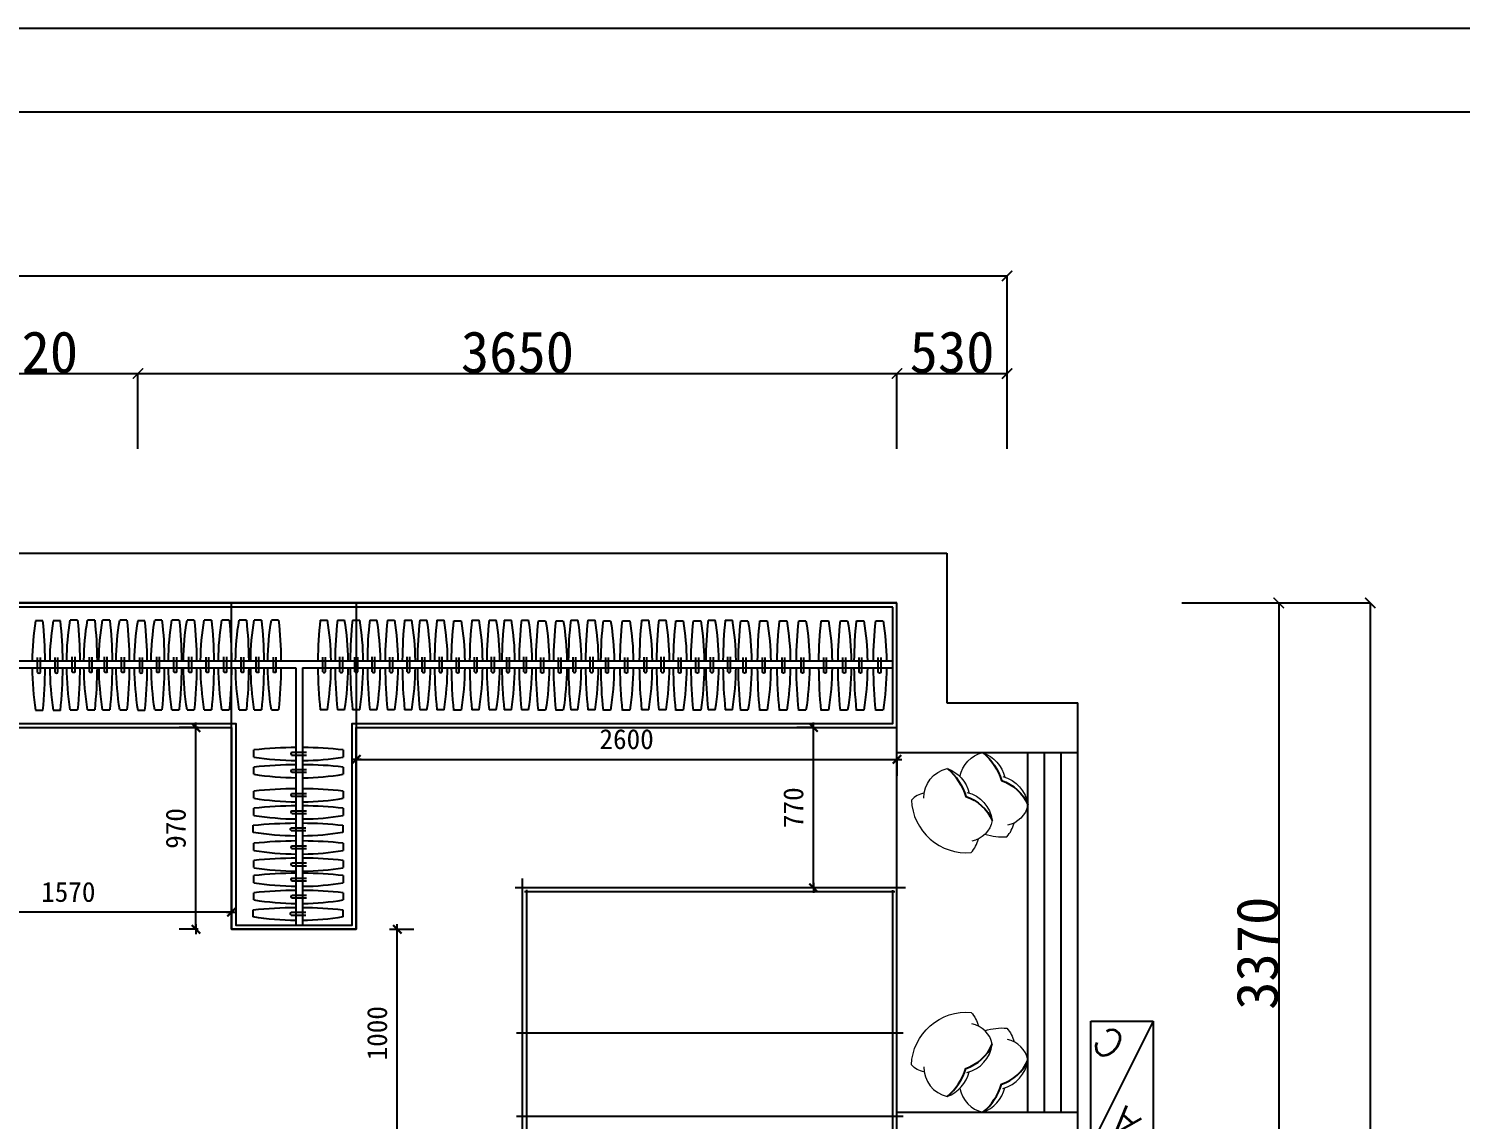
# Model space of a CAD drawing. Header units: millimetres. Extents: x -113526 to 211532, y -79714 to 28306.
# Drawn here: x 130696 to 137582, y -5524 to -278 of the extents above; entities that cross this region are included whole.
import ezdxf

# ---------------------------------------------------------------- set-up
doc = ezdxf.new("R2010")
doc.units = ezdxf.units.MM
doc.header["$PDMODE"] = 35
for name, color, linetype in [('$Longfin_AP_HATCH', 1, 'Continuous'), ('10线框', 8, 'Continuous'), ('F', 8, 'Continuous')]:
    doc.layers.add(name, color=color, linetype=linetype)
doc.layers.add('0.15', color=3, linetype='Continuous', lineweight=15)
doc.styles.get("Standard").update_dxf_attribs({"font": 'txt', "bigfont": 'gbcbig.shx'})
doc.styles.add('标准', font='simhei.ttf')
doc.dimstyles.new('50', dxfattribs={"dimtxt": 120, "dimasz": 50, "dimexe": 1, "dimexo": 1, "dimgap": 1, "dimtad": 1, "dimdec": 0, "dimtxsty": '标准', "dimblk": 'ARCHTICK', "dimcen": 0, "dimdle": 1, "dimclrd": 157, "dimclre": 157, "dimclrt": 40, "dimadec": 0, "dimazin": 0, "dimtfac": 1, "dimtdec": 0, "dimtix": 1, "dimtmove": 2, "dimatfit": 3, "dimldrblk": 'DOT', "dimfxl": 100, "dimarcsym": 0})
doc.dimstyles.new('A3 HBA_80', dxfattribs={"dimscale": 80, "dimtxt": 2, "dimasz": 0.03, "dimexe": 2, "dimexo": 2.5, "dimgap": 0.6, "dimtad": 1, "dimdec": 0, "dimzin": 0, "dimdsep": 46, "dimtxsty": '标准', "dimblk": 'HBA_DIMENSION_TICK', "dimcen": 0, "dimclrd": 1, "dimclre": 1, "dimclrt": 2, "dimadec": 0, "dimazin": 0, "dimtfac": 1, "dimtdec": 0, "dimtix": 1, "dimtmove": 2, "dimatfit": 3, "dimldrblk": 'DOT', "dimfxl": 1, "dimtvp": 1, "dimtolj": 1, "dimtzin": 0, "dimarcsym": 0})

# ---------------------------------------------------------------- blocks, each defined once
blk = doc.blocks.new('图框')
at = {"layer": '10线框', "color": 4}
blk.add_lwpolyline([(320670.1, -86662.1), (301520.2, -86662.1), (301520.2, -100261.8), (320670.1, -100261.8)], close=True, dxfattribs=at)
blk = doc.blocks.new('_ArchTick')
at = {"color": 0, "linetype": 'ByBlock', "const_width": 0.15}
blk.add_lwpolyline([(-0.5, -0.5), (0.5, 0.5)], dxfattribs=at)
blk = doc.blocks.new('*D187')
at = {"color": 157, "lineweight": -2, "ltscale": 200, "transparency": 16777216}
for p, q in [((130101.1, -1936.4), (131223.1, -1936.4)), ((130102.1, -2298.7), (130102.1, -1935.4)), ((131222.1, -2298.7), (131222.1, -1935.4))]:
    blk.add_line(p, q, dxfattribs=at)
at = {"layer": 'Defpoints', "color": 0, "ltscale": 200, "transparency": 16777216}
for p in [(131222.1, -1936.4), (130102.1, -2299.7), (131222.1, -2299.7)]:
    blk.add_point(p, dxfattribs=at)
at = {"color": 157, "lineweight": -2, "ltscale": 200, "transparency": 16777216, "xscale": 50, "yscale": 50, "zscale": 50, "rotation": 180}
blk.add_blockref('_ArchTick', (130102.1, -1936.4), dxfattribs=at)
at = {"color": 157, "lineweight": -2, "ltscale": 200, "transparency": 16777216, "xscale": 50, "yscale": 50, "zscale": 50}
blk.add_blockref('_ArchTick', (131222.1, -1936.4), dxfattribs=at)
at = {"color": 2, "ltscale": 200, "transparency": 16777216, "insert": (130662.1, -1834.3), "char_height": 200, "attachment_point": 5, "style": '标准'}
blk.add_mtext('1120', dxfattribs=at)
blk = doc.blocks.new('_Dot')
at = {"color": 0, "linetype": 'ByBlock', "lineweight": -2}
blk.add_line((-0.5, 0), (-1, 0), dxfattribs=at)
at = {"color": 0, "linetype": 'ByBlock', "const_width": 0.5}
blk.add_lwpolyline([(-0.25, 0, 1), (0.25, 0, 1)], format="xyb", close=True, dxfattribs=at)
blk = doc.blocks.new('DOT')
at = {"color": 0, "linetype": 'ByBlock'}
blk.add_line((-0.35, 0), (-1, 0), dxfattribs=at)
at = {"color": 0, "linetype": 'ByBlock', "const_width": 0.35}
blk.add_lwpolyline([(-0.175, 0, 1), (0.175, 0, 1)], format="xyb", close=True, dxfattribs=at)
blk = doc.blocks.new('*D188')
at = {"color": 157, "lineweight": -2, "ltscale": 200, "transparency": 16777216}
for p, q in [((131221.1, -1936.4), (134873.1, -1936.4)), ((131222.1, -2298.7), (131222.1, -1935.4)), ((134872.1, -2298.7), (134872.1, -1935.4))]:
    blk.add_line(p, q, dxfattribs=at)
at = {"layer": 'Defpoints', "color": 0, "ltscale": 200, "transparency": 16777216}
for p in [(134872.1, -1936.4), (131222.1, -2299.7), (134872.1, -2299.7)]:
    blk.add_point(p, dxfattribs=at)
at = {"color": 157, "lineweight": -2, "ltscale": 200, "transparency": 16777216, "xscale": 50, "yscale": 50, "zscale": 50, "rotation": 180}
blk.add_blockref('_ArchTick', (131222.1, -1936.4), dxfattribs=at)
at = {"color": 157, "lineweight": -2, "ltscale": 200, "transparency": 16777216, "xscale": 50, "yscale": 50, "zscale": 50}
blk.add_blockref('_ArchTick', (134872.1, -1936.4), dxfattribs=at)
at = {"color": 2, "ltscale": 200, "transparency": 16777216, "insert": (133047.1, -1834.3), "char_height": 200, "attachment_point": 5, "style": '标准'}
blk.add_mtext('3650', dxfattribs=at)
blk = doc.blocks.new('*D189')
at = {"color": 157, "lineweight": -2, "ltscale": 200, "transparency": 16777216}
for p, q in [((134871.1, -1936.4), (135403.1, -1936.4)), ((134872.1, -2298.7), (134872.1, -1935.4)), ((135402.1, -2298.7), (135402.1, -1935.4))]:
    blk.add_line(p, q, dxfattribs=at)
at = {"layer": 'Defpoints', "color": 0, "ltscale": 200, "transparency": 16777216}
for p in [(135402.1, -1936.4), (134872.1, -2299.7), (135402.1, -2299.7)]:
    blk.add_point(p, dxfattribs=at)
at = {"color": 157, "lineweight": -2, "ltscale": 200, "transparency": 16777216, "xscale": 50, "yscale": 50, "zscale": 50, "rotation": 180}
blk.add_blockref('_ArchTick', (134872.1, -1936.4), dxfattribs=at)
at = {"color": 157, "lineweight": -2, "ltscale": 200, "transparency": 16777216, "xscale": 50, "yscale": 50, "zscale": 50}
blk.add_blockref('_ArchTick', (135402.1, -1936.4), dxfattribs=at)
at = {"color": 2, "ltscale": 200, "transparency": 16777216, "insert": (135137.1, -1834.3), "char_height": 200, "attachment_point": 5, "style": '标准'}
blk.add_mtext('530', dxfattribs=at)
blk = doc.blocks.new('*D190')
at = {"color": 157, "lineweight": -2, "ltscale": 200, "transparency": 16777216}
for p, q in [((125071.1, -1467.2), (135403.1, -1467.2)), ((125072.1, -2298.7), (125072.1, -1466.2)), ((135402.1, -2298.7), (135402.1, -1466.2))]:
    blk.add_line(p, q, dxfattribs=at)
at = {"layer": 'Defpoints', "color": 0, "ltscale": 200, "transparency": 16777216}
for p in [(135402.1, -1467.2), (125072.1, -2299.7), (135402.1, -2299.7)]:
    blk.add_point(p, dxfattribs=at)
at = {"color": 157, "lineweight": -2, "ltscale": 200, "transparency": 16777216, "xscale": 50, "yscale": 50, "zscale": 50, "rotation": 180}
blk.add_blockref('_ArchTick', (125072.1, -1467.2), dxfattribs=at)
at = {"color": 157, "lineweight": -2, "ltscale": 200, "transparency": 16777216, "xscale": 50, "yscale": 50, "zscale": 50}
blk.add_blockref('_ArchTick', (135402.1, -1467.2), dxfattribs=at)
at = {"color": 2, "ltscale": 200, "transparency": 16777216, "insert": (130237.1, -1365.1), "char_height": 200, "attachment_point": 5, "style": '标准'}
blk.add_mtext('10330', dxfattribs=at)
blk = doc.blocks.new('*D191')
at = {"color": 157, "lineweight": -2, "ltscale": 200, "transparency": 16777216}
for p, q in [((136243.1, -3039.7), (136709.2, -3039.7)), ((136708.2, -3038.7), (136708.2, -6410.7)), ((136243.1, -6409.7), (136709.2, -6409.7))]:
    blk.add_line(p, q, dxfattribs=at)
at = {"layer": 'Defpoints', "color": 0, "ltscale": 200, "transparency": 16777216}
for p in [(136242.1, -3039.7), (136242.1, -6409.7), (136708.2, -6409.7)]:
    blk.add_point(p, dxfattribs=at)
at = {"color": 157, "lineweight": -2, "ltscale": 200, "transparency": 16777216, "xscale": 50, "yscale": 50, "zscale": 50}
for p, rotation in [((136708.2, -3039.7), 90), ((136708.2, -6409.7), 270)]:
    blk.add_blockref('_ArchTick', p, dxfattribs=dict(at, rotation=rotation))
at = {"color": 2, "ltscale": 200, "transparency": 16777216, "insert": (136606.1, -4724.7), "char_height": 200, "attachment_point": 5, "rotation": 90, "style": '标准'}
blk.add_mtext('3370', dxfattribs=at)
blk = doc.blocks.new('*D197')
at = {"color": 157, "lineweight": -2, "ltscale": 200, "transparency": 16777216}
for p, q in [((136243.1, -3039.7), (137149.1, -3039.7)), ((137148.1, -3038.7), (137148.1, -13080.7)), ((136243.1, -13079.7), (137149.1, -13079.7))]:
    blk.add_line(p, q, dxfattribs=at)
at = {"layer": 'Defpoints', "color": 0, "ltscale": 200, "transparency": 16777216}
for p in [(136242.1, -3039.7), (136242.1, -13079.7), (137148.1, -13079.7)]:
    blk.add_point(p, dxfattribs=at)
at = {"color": 157, "lineweight": -2, "ltscale": 200, "transparency": 16777216, "xscale": 50, "yscale": 50, "zscale": 50}
for p, rotation in [((137148.1, -3039.7), 90), ((137148.1, -13079.7), 270)]:
    blk.add_blockref('_ArchTick', p, dxfattribs=dict(at, rotation=rotation))
at = {"color": 2, "ltscale": 200, "transparency": 16777216, "insert": (137046, -8059.7), "char_height": 200, "attachment_point": 5, "rotation": 90, "style": '标准'}
blk.add_mtext('10040', dxfattribs=at)
blk = doc.blocks.new('sadffgdj')
at = {"color": 250, "linetype": 'Continuous'}
for p, q in [((108091.4, -7757.5), (108691.7, -7757.5)), ((108091.4, -8057.4), (108091.4, -7757.5)), ((108691.7, -7757.5), (108691.7, -8057.4)), ((108691.7, -8057.4), (108091.4, -8057.4))]:
    blk.add_line(p, q, dxfattribs=at)
at = {"color": 250, "linetype": 'ByBlock'}
blk.add_line((108691.7, -8057.4), (108091.4, -7757.5), dxfattribs=at)
at = {"color": 250, "linetype": 'Continuous'}
for s, p in [('C', (108597.7, -7933)), ('A', (108220.5, -8005.4))]:
    blk.add_text(s, height=135.5, rotation=48.93217, dxfattribs=at).set_placement(p)
blk = doc.blocks.new('dsfbN')
at = {"color": 8}
blk.add_lwpolyline([(173732475.5, 71137090.8, -0.14773), (173732557.5, 71136951.3, -0.213343), (173732677.8, 71136828.2, -0.178662)], format="xyb", dxfattribs=at)
at = {"layer": '0.15', "color": 4, "linetype": 'ByBlock'}
for points in [[(173732355.2, 71136954, -0.356772), (173732475.5, 71137090.8, -0.249542), (173732574.6, 71136966.9, 9.61688)], [(173732358.1, 71136978.1, 0.165541), (173732295, 71136948.5, 0.425989), (173732568.4, 71136680.5, 0.121523), (173732606.1, 71136744.1, -7.115464)], [(173732564, 71136970.6, -0.306663), (173732677.8, 71136828.2, -0.30633), (173732573.9, 71136735.2, 0.872847)]]:
    blk.add_lwpolyline(points, format="xyb", dxfattribs=at)
blk = doc.blocks.new('DGBAehnrgm')
at = {"color": 8}
blk.add_lwpolyline([(173732475.5, 71137090.8, -0.14773), (173732557.5, 71136951.3, -0.213343), (173732677.8, 71136828.2, -0.178662)], format="xyb", dxfattribs=at)
at = {"layer": '0.15', "color": 4, "linetype": 'ByBlock'}
for points in [[(173732358.9, 71136981.9, -0.302541), (173732475.5, 71137090.8, -0.249542), (173732574.6, 71136966.9)], [(173732564, 71136970.6, -0.306663), (173732677.8, 71136828.2, -0.30633), (173732573.9, 71136735.2, 0.872847)], [(173732463.8, 71136698.6, 0.100993), (173732568.4, 71136680.5, 0.121523), (173732606.1, 71136744.1)]]:
    blk.add_lwpolyline(points, format="xyb", dxfattribs=at)
at = {"layer": '$Longfin_AP_HATCH', "color": 2}
blk.add_blockref('dsfbN', (-175.5, -66.5), dxfattribs=at)
blk = doc.blocks.new('HBA_DIMENSION_TICK')
at = {"color": 0, "linetype": 'ByBlock'}
for p, q in [((-10, 0), (0, 0)), ((0, 0), (10, 0))]:
    blk.add_line(p, q, dxfattribs=at)
at = {"color": 50, "linetype": 'ByBlock'}
blk.add_solid([(-10, -7), (-7, -10), (7, 10), (10, 7)], dxfattribs=at)
blk = doc.blocks.new('*D249')
at = {"color": 157, "lineweight": -2, "transparency": 16777216}
for p, q in [((130102.1, -4526.9), (130102.1, -4446.9)), ((131672.1, -4526.9), (131672.1, -4446.9)), ((131669.7, -4526.9), (130104.5, -4526.9))]:
    blk.add_line(p, q, dxfattribs=at)
at = {"layer": 'Defpoints', "color": 0, "transparency": 16777216}
for p in [(130102.1, -4526.9), (130102.1, -4575.6), (131672.1, -4575.6)]:
    blk.add_point(p, dxfattribs=at)
at = {"color": 157, "lineweight": -2, "transparency": 16777216, "xscale": 2.4, "yscale": 2.4, "zscale": 2.4, "rotation": 180}
blk.add_blockref('HBA_DIMENSION_TICK', (130102.1, -4526.9), dxfattribs=at)
at = {"color": 157, "lineweight": -2, "transparency": 16777216, "xscale": 2.4, "yscale": 2.4, "zscale": 2.4}
blk.add_blockref('HBA_DIMENSION_TICK', (131672.1, -4526.9), dxfattribs=at)
at = {"color": 2, "transparency": 16777216, "insert": (130887.1, -4430.4), "char_height": 96, "attachment_point": 5, "style": '标准'}
blk.add_mtext('\\A1;1570', dxfattribs=at)
blk = doc.blocks.new('dsfghgm')
at = {"color": 251}
for p, q in [((50854.2, 16706.3), (50854.2, 14617.5)), ((50874.2, 16672.5), (50874.2, 14672.1)), ((50874.2, 16672.5), (50874.2, 14672.1)), ((52654.2, 16690.6), (52654.2, 14596.6)), ((52634.2, 16642), (50862.4, 16642)), ((52634.2, 16642), (50862.4, 16642)), ((51794.2, 16662), (51794.2, 16162)), ((51794.2, 16662), (51794.2, 16162)), ((51834.2, 16662), (51834.2, 16162)), ((51834.2, 16662), (51834.2, 16162)), ((52634.2, 16642), (52634.2, 14673.6)), ((52634.2, 16642), (52634.2, 14673.6)), ((52684.4, 16162), (50824, 16162)), ((52684.4, 16162), (50824, 16162)), ((52684.4, 15762), (50824, 15762)), ((52684.4, 15762), (50824, 15762)), ((52684.4, 15362), (50824, 15362)), ((52684.4, 15362), (50824, 15362)), ((52644.7, 14682), (50863.6, 14682)), ((52644.7, 14682), (50863.6, 14682)), ((52694.9, 14662), (50818.7, 14662))]:
    blk.add_line(p, q, dxfattribs=at)
at = {"color": 4}
for p, q in [((50854.2, 16706.3), (50854.2, 14617.5)), ((52654.2, 16690.6), (52654.2, 14596.6)), ((52684.4, 16662), (50824, 16662)), ((52694.9, 14662), (50818.7, 14662))]:
    blk.add_line(p, q, dxfattribs=at)
at = {"color": 251}
for centre, radius, start, end in [((50906.9, 16402), 1061, 346.92637, 13.07363), ((51062.6, 16605.3), 983.3, 333.20813, 2.14344)]:
    blk.add_arc(centre, radius, start, end, dxfattribs=at)
blk = doc.blocks.new('*D251')
at = {"color": 157, "lineweight": -2, "transparency": 16777216}
for p, q in [((132272.1, -3792.1), (132272.1, -3872.1)), ((132274.5, -3792.1), (134869.7, -3792.1)), ((134872.1, -3792.1), (134872.1, -3872.1))]:
    blk.add_line(p, q, dxfattribs=at)
at = {"layer": 'Defpoints', "color": 0, "transparency": 16777216}
for p in [(134872.1, -3639.7), (132272.1, -3711.6), (134872.1, -3792.1)]:
    blk.add_point(p, dxfattribs=at)
at = {"color": 157, "lineweight": -2, "transparency": 16777216, "xscale": 2.4, "yscale": 2.4, "zscale": 2.4, "rotation": 180}
blk.add_blockref('HBA_DIMENSION_TICK', (132272.1, -3792.1), dxfattribs=at)
at = {"color": 157, "lineweight": -2, "transparency": 16777216, "xscale": 2.4, "yscale": 2.4, "zscale": 2.4}
blk.add_blockref('HBA_DIMENSION_TICK', (134872.1, -3792.1), dxfattribs=at)
at = {"color": 2, "transparency": 16777216, "insert": (133572.1, -3695.6), "char_height": 96, "attachment_point": 5, "style": '标准'}
blk.add_mtext('\\A1;2600', dxfattribs=at)
blk = doc.blocks.new('*D252')
at = {"color": 157, "lineweight": -2, "transparency": 16777216}
for p, q in [((131512.1, -3639.7), (131420.8, -3639.7)), ((131500.8, -4607.1), (131500.8, -3642.1)), ((131512.1, -4609.5), (131420.8, -4609.5))]:
    blk.add_line(p, q, dxfattribs=at)
at = {"layer": 'Defpoints', "color": 0, "transparency": 16777216}
for p in [(131500.8, -3639.7), (131672.1, -3639.7), (131672.1, -4609.5)]:
    blk.add_point(p, dxfattribs=at)
at = {"color": 157, "lineweight": -2, "transparency": 16777216, "xscale": 2.4, "yscale": 2.4, "zscale": 2.4}
for p, rotation in [((131500.8, -3639.7), 90), ((131500.8, -4609.5), 270)]:
    blk.add_blockref('HBA_DIMENSION_TICK', p, dxfattribs=dict(at, rotation=rotation))
at = {"color": 2, "transparency": 16777216, "insert": (131404.3, -4124.6), "char_height": 96, "attachment_point": 5, "rotation": 90, "style": '标准'}
blk.add_mtext('\\A1;970', dxfattribs=at)
blk = doc.blocks.new('hfd')
at = {"layer": 'F', "color": 8}
for p, q in [((-1034314.1, -372042.9), (-1034279.5, -372042.9)), ((-1034231.5, -372042.7), (-1034196.9, -372042.7)), ((-1034304.8, -372225.3), (-1034304.8, -372296.7)), ((-1034291.4, -372225.3), (-1034291.4, -372296.7)), ((-1034222.2, -372225.1), (-1034222.2, -372296.6)), ((-1034208.8, -372225.1), (-1034208.8, -372296.6)), ((-1034279.5, -372473.6), (-1034314.1, -372473.6)), ((-1034196.9, -372473.5), (-1034231.5, -372473.5))]:
    blk.add_line(p, q, dxfattribs=at)
for centre, radius, start, end in [((-1032873.9, -372265.6), 1457.4, 171.20764, 179.3117), ((-1036468.8, -372265.6), 2200.6, 0.45532, 5.80946), ((-1032791.3, -372265.5), 1457.4, 171.20764, 179.3117), ((-1036386.2, -372265.4), 2200.6, 0.45532, 5.80946), ((-1034298.1, -372229.8), 8.08, 33.97742, 146.02258), ((-1034215.5, -372229.6), 8.08, 33.97742, 146.02258), ((-1033097.4, -372268.8), 1233.9, 180.5457, 189.55719), ((-1036129.9, -372268.8), 1861.7, 353.68333, 359.63949), ((-1033014.8, -372268.6), 1233.9, 180.5457, 189.55719), ((-1036047.3, -372268.6), 1861.7, 353.68333, 359.63949)]:
    blk.add_arc(centre, radius, start, end, dxfattribs=at)
blk = doc.blocks.new('drtyjj')
at = {"layer": 'F', "color": 8}
for p, q in [((174031251.3, 70471531.8), (174031251.3, 70471497.2)), ((174031433.7, 70471522.5), (174031505.2, 70471522.5)), ((174031682.1, 70471497.2), (174031682.1, 70471531.8)), ((174031433.7, 70471509.1), (174031505.2, 70471509.1))]:
    blk.add_line(p, q, dxfattribs=at)
for centre, radius, start, end in [((174031474.1, 70470091.6), 1457.4, 90.6883, 98.79236), ((174031438.2, 70471515.8), 8.08, 123.97742, 236.02258), ((174031477.2, 70470315.1), 1233.9, 80.44281, 89.4543), ((174031474, 70473686.5), 2200.6, 264.19054, 269.54468), ((174031477.2, 70473347.6), 1861.7, 270.36051, 276.31667)]:
    blk.add_arc(centre, radius, start, end, dxfattribs=at)
blk = doc.blocks.new('*D291')
at = {"color": 157, "lineweight": -2, "transparency": 16777216}
for p, q in [((134471, -3639.7), (134391, -3639.7)), ((134471, -4407.3), (134471, -3642.1)), ((134471, -4409.7), (134391, -4409.7))]:
    blk.add_line(p, q, dxfattribs=at)
at = {"layer": 'Defpoints', "color": 0, "transparency": 16777216}
for p in [(134471, -3639.7), (134513.5, -3639.7), (134513.5, -4409.7)]:
    blk.add_point(p, dxfattribs=at)
at = {"color": 157, "lineweight": -2, "transparency": 16777216, "xscale": 2.4, "yscale": 2.4, "zscale": 2.4}
for p, rotation in [((134471, -3639.7), 90), ((134471, -4409.7), 270)]:
    blk.add_blockref('HBA_DIMENSION_TICK', p, dxfattribs=dict(at, rotation=rotation))
at = {"color": 2, "transparency": 16777216, "insert": (134374.5, -4024.7), "char_height": 96, "attachment_point": 5, "rotation": 90, "style": '标准'}
blk.add_mtext('\\A1;770', dxfattribs=at)
blk = doc.blocks.new('*D355')
at = {"color": 157, "lineweight": -2, "transparency": 16777216}
for p, q in [((161755.1, -5039.7), (161663.8, -5039.7)), ((161743.8, -5042.1), (161743.8, -6407.3)), ((161343.8, -6409.7), (161823.8, -6409.7))]:
    blk.add_line(p, q, dxfattribs=at)
at = {"layer": 'Defpoints', "color": 0, "transparency": 16777216}
for p in [(161915.1, -5039.7), (131672.1, -6409.7), (161743.8, -6409.7)]:
    blk.add_point(p, dxfattribs=at)
at = {"color": 157, "lineweight": -2, "transparency": 16777216, "xscale": 2.4, "yscale": 2.4, "zscale": 2.4}
for p, rotation in [((161743.8, -5039.7), 90), ((161743.8, -6409.7), 270)]:
    blk.add_blockref('HBA_DIMENSION_TICK', p, dxfattribs=dict(at, rotation=rotation))
at = {"color": 2, "transparency": 16777216, "insert": (161647.3, -5724.7), "char_height": 96, "attachment_point": 5, "rotation": 90, "style": '标准'}
blk.add_mtext('\\A1;1370', dxfattribs=at)
blk = doc.blocks.new('*D380')
at = {"color": 157, "lineweight": -2, "transparency": 16777216}
for p, q in [((132432.1, -4609.5), (132549.2, -4609.5)), ((132469.2, -5607.3), (132469.2, -4611.9)), ((132432.1, -5609.7), (132549.2, -5609.7))]:
    blk.add_line(p, q, dxfattribs=at)
at = {"layer": 'Defpoints', "color": 0, "transparency": 16777216}
for p in [(132272.1, -4609.5), (132469.2, -4609.5), (132272.1, -5609.7)]:
    blk.add_point(p, dxfattribs=at)
at = {"color": 157, "lineweight": -2, "transparency": 16777216, "xscale": 2.4, "yscale": 2.4, "zscale": 2.4}
for p, rotation in [((132469.2, -4609.5), 90), ((132469.2, -5609.7), 270)]:
    blk.add_blockref('HBA_DIMENSION_TICK', p, dxfattribs=dict(at, rotation=rotation))
at = {"color": 2, "transparency": 16777216, "insert": (132372.7, -5109.6), "char_height": 96, "attachment_point": 5, "rotation": 90, "style": '标准'}
blk.add_mtext('\\A1;1000', dxfattribs=at)

msp = doc.modelspace()

# ---------------------------------------------------------------- linework, layer by layer
at = {"ltscale": 200}
for p, q in [((127282.1, -2799.7), (135112.1, -2799.7)), ((135112.1, -2799.7), (135112.1, -3519.7)), ((130102.1, -3039.7), (134872.1, -3039.7)), ((134872.1, -3759.7), (134872.1, -3039.7)), ((134872.1, -3639.7), (134872.1, -3039.7)), ((135112.1, -3519.7), (135742.1, -3519.7)), ((135742.1, -3759.7), (135742.1, -3519.7)), ((134872.1, -3759.7), (135742.1, -3759.7)), ((134872.1, -6409.7), (134872.1, -5489.7)), ((134872.1, -5489.7), (135742.1, -5489.7)), ((135742.1, -5729.7), (135742.1, -5489.7))]:
    msp.add_line(p, q, dxfattribs=at)
at = {"color": 8}
for p, q in [((130122.1, -3318.8, 0), (134852.1, -3318.8, 0)), ((130122.1, -3351.2, 0), (131981.4, -3351.2, 0)), ((131981.4, -3351.2, 0), (131981.4, -4589.5)), ((132013.8, -3351.2, 0), (134852.1, -3351.2, 0)), ((132013.8, -3351.2, 0), (132013.8, -4589.5))]:
    msp.add_line(p, q, dxfattribs=at)
at = {"color": 8, "ltscale": 200}
for p, q in [((134872.1, -5489.7), (134872.1, -3759.7)), ((135582.1, -5489.7), (135582.1, -3759.7)), ((135662.1, -5489.7), (135662.1, -3759.7))]:
    msp.add_line(p, q, dxfattribs=at)
at = {"color": 4, "ltscale": 200}
for p, q in [((135502.1, -5489.7), (135502.1, -3759.7)), ((135742.1, -5489.7), (135742.1, -3759.7))]:
    msp.add_line(p, q, dxfattribs=at)
at = {"color": 4}
msp.add_lwpolyline([(134872.1, -3039.7), (134822.1, -3039.7), (130102.1, -3039.7), (130102.1, -3639.7), (131672.1, -3639.7), (131672.1, -4609.5), (132272.1, -4609.5), (132272.1, -3639.7), (134872.1, -3639.7)], close=True, dxfattribs=at)
at = {"color": 8}
msp.add_lwpolyline([(134852.1, -3059.7), (134822.1, -3059.7), (130122.1, -3059.7), (130122.1, -3619.7), (131692.1, -3619.7), (131692.1, -4589.5), (132252.1, -4589.5), (132252.1, -3619.7), (134852.1, -3619.7)], close=True, dxfattribs=at)
at = {"color": 2}
msp.add_lwpolyline([(132272.1, -4609.5), (131672.1, -4609.5), (131672.1, -3039.7), (132272.1, -3039.7)], close=True, dxfattribs=at)
at = {"layer": '10线框'}
msp.add_line((142489.5, -679.6), (119974.4, -679.6), dxfattribs=at)

# ---------------------------------------------------------------- block references
at = {"layer": '$Longfin_AP_HATCH', "color": 2, "rotation": 3.173888100992349}
msp.add_blockref('DGBAehnrgm', (-169392092, -80650687.5), dxfattribs=at)
at = {"layer": '$Longfin_AP_HATCH', "color": 2, "xscale": -1, "rotation": 176.8261118990078}
msp.add_blockref('DGBAehnrgm', (-169392092, 80641438), dxfattribs=at)
at = {"xscale": 1.238710232719313, "yscale": 1.238710232704761, "zscale": 1.238710232707264}
msp.add_blockref('图框', (-254124.8, 107071.6), dxfattribs=at)
at = {"rotation": 90}
for p in [(70602261.8, -174034807.7, 0), (70602346.5, -174034807.7, 0), (70602752.8, -174034807.7, 0)]:
    msp.add_blockref('drtyjj', p, dxfattribs=at)
at = {"color": 7, "xscale": -1, "rotation": 180}
for p in [(1165210.8, -375596.5, 0), (1165365.9, -375596.5, 0), (1165617.1, -375596.5, 0), (1165772.2, -375596.5, 0), (1165940.2, -375596.5, 0), (1166095.4, -375596.5, 0)]:
    msp.add_blockref('hfd', p, dxfattribs=at)
at = {"color": 7}
for p, rotation in [((-902098.1, -375596.5, 0), 180), ((-901943, -375596.5, 0), 180), ((-901774.9, -375596.5, 0), 180), ((-901619.8, -375596.5, 0), 180), ((-901368.6, -375596.5, 0), 180), ((-901213.5, -375596.5, 0), 180), ((-900893.8, -375596.5, 0), 180), ((-900552.5, -375596.5, 0), 180), ((-900232.8, -375596.5, 0), 180), ((-240264, 1030450.4, 0), 90), ((-240264, 1030252.2, 0), 90), ((-240264, 1030001, 0), 90), ((-240264, 1029845.9, 0), 90)]:
    msp.add_blockref('hfd', p, dxfattribs=dict(at, rotation=rotation))
at = {"xscale": -1}
for p, rotation in [((-70338755.5, -174034807.7, 0), 270), ((-70338349.2, -174034807.7, 0), 270), ((-70338264.5, -174034807.7, 0), 270), ((-70338037, -174034807.7, 0), 270), ((-70337944.8, -174034807.7, 0), 270), ((-70337688.2, -174034807.7, 0), 270), ((-70337603.5, -174034807.7, 0), 270), ((-70337376, -174034807.7, 0), 270), ((-70337283.8, -174034807.7, 0), 270), ((-70337189.6, -174034807.7, 0), 270), ((-70337097.3, -174034807.7, 0), 270), ((-70336988.9, -174034807.7, 0), 270), ((-70336896.7, -174034807.7, 0), 270), ((-70336818.8, -174034807.7, 0), 270), ((-70336726.7, -174034807.7, 0), 270), ((-173899475.2, 70467387.9, 0), 180), ((-173899475.2, 70466981.6, 0), 180)]:
    msp.add_blockref('drtyjj', p, dxfattribs=dict(at, rotation=rotation))
at = {"color": 2, "xscale": -1, "rotation": 180}
msp.add_blockref('dsfghgm', (82218, 10252.3), dxfattribs=at)
at = {"color": 2, "rotation": 90}
msp.add_blockref('sadffgdj', (128047, -113743.2), dxfattribs=at)

# ---------------------------------------------------------------- dimensions: what is measured, and where the dimension line sits
at = {"ltscale": 200}
for base, p1, p2, angle, picture, middle in [((135402.1, -1467.2), (125072.1, -2299.7), (135402.1, -2299.7), 180, '*D190', (130237.1, -1365.1)), ((131222.1, -1936.4), (130102.1, -2299.7), (131222.1, -2299.7), 180, '*D187', (130662.1, -1834.3)), ((134872.1, -1936.4), (131222.1, -2299.7), (134872.1, -2299.7), 180, '*D188', (133047.1, -1834.3)), ((135402.1, -1936.4), (134872.1, -2299.7), (135402.1, -2299.7), 180, '*D189', (135137.1, -1834.3)), ((136708.2, -6409.7), (136242.1, -3039.7), (136242.1, -6409.7), 270, '*D191', (136606.1, -4724.7)), ((137148.1, -13079.7), (136242.1, -3039.7), (136242.1, -13079.7), 270, '*D197', (137046, -8059.7))]:
    dim = msp.add_linear_dim(base=base, p1=p1, p2=p2, angle=angle, dimstyle='50', override={"dimtxt": 200, "dimclrt": 2, "dimldrblk": 'DOT'}, dxfattribs=at)
    dim.commit()
    dim.dimension.update_dxf_attribs({"geometry": picture, "text_midpoint": middle})
at = {"color": 2}
for base, p1, p2, picture, middle in [((131500.8, -3639.7), (131672.1, -4609.5), (131672.1, -3639.7), '*D252', (131404.3, -4124.6)), ((134471, -3639.7), (134513.5, -4409.7), (134513.5, -3639.7), '*D291', (134374.5, -4024.7)), ((132469.2, -4609.5), (132272.1, -5609.7), (132272.1, -4609.5), '*D380', (132372.7, -5109.6)), ((161743.8, -6409.7), (161915.1, -5039.7), (131672.1, -6409.7), '*D355', (161647.3, -5724.7))]:
    dim = msp.add_linear_dim(base=base, p1=p1, p2=p2, angle=90, dimstyle='A3 HBA_80', override={"dimtxt": 1.2, "dimexe": 1, "dimexo": 2, "dimclrd": 157, "dimclre": 157, "dimfxl": 5, "dimfxlon": 1}, dxfattribs=at)
    dim.commit()
    dim.dimension.update_dxf_attribs({"geometry": picture, "text_midpoint": middle})
for base, p1, p2, picture, middle in [((134872.1, -3792.1), (132272.1, -3711.6), (134872.1, -3639.7), '*D251', (133572.1, -3695.6)), ((130102.1, -4526.9), (131672.1, -4575.6), (130102.1, -4575.6), '*D249', (130887.1, -4430.4))]:
    dim = msp.add_linear_dim(base=base, p1=p1, p2=p2, dimstyle='A3 HBA_80', override={"dimtxt": 1.2, "dimexe": 1, "dimexo": 2, "dimclrd": 157, "dimclre": 157, "dimfxl": 5, "dimfxlon": 1}, dxfattribs=at)
    dim.commit()
    dim.dimension.update_dxf_attribs({"geometry": picture, "text_midpoint": middle})

doc.saveas('drawing.dxf')
